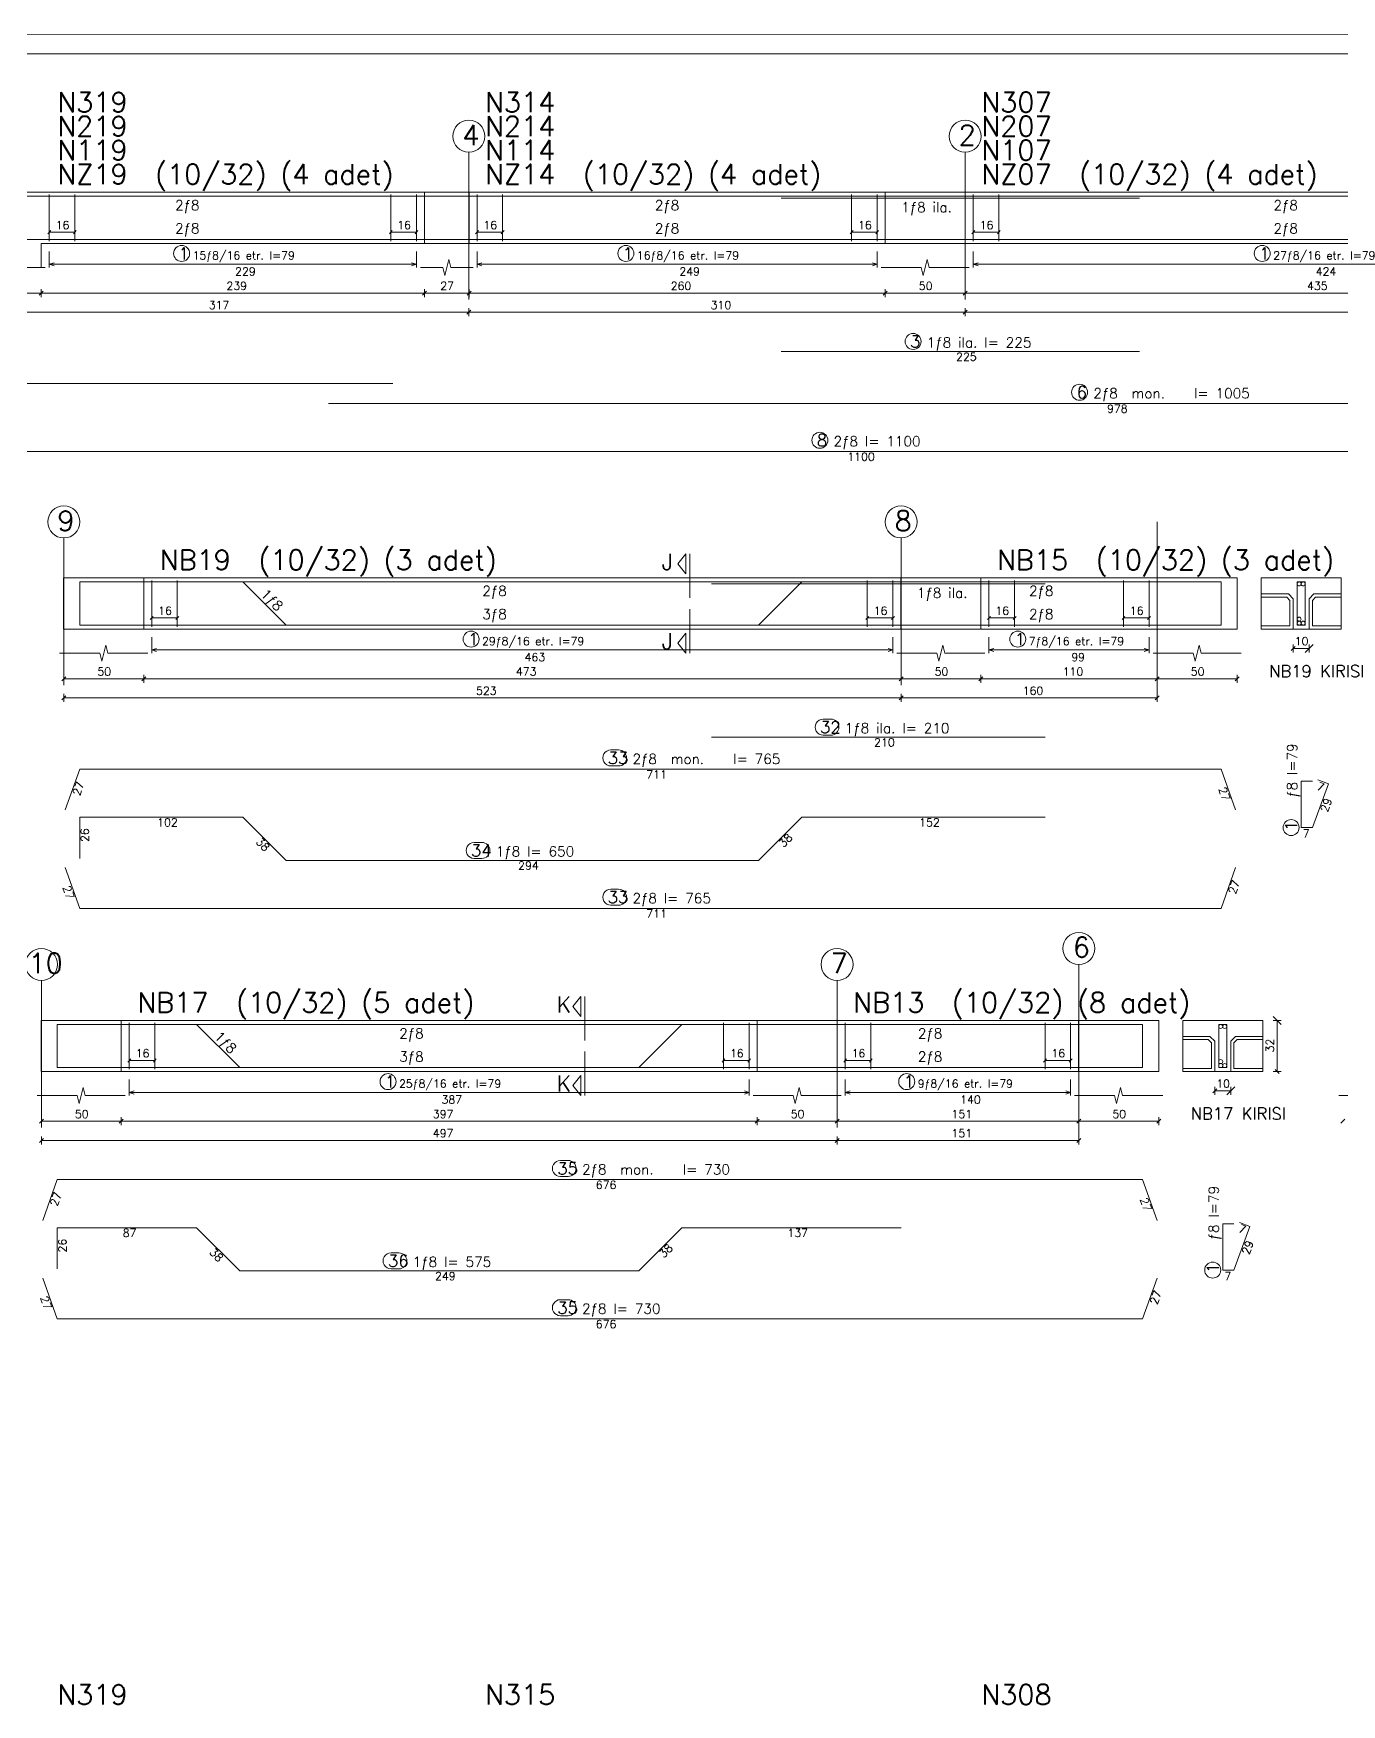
# Model space of a CAD drawing. Header units: inches. Extents: x -1.11 to 0.08, y 2.98 to 3.82.
# Drawn here: x -0.7101 to -0.3832, y 3.4042 to 3.8219 of the extents above; entities that cross this region are included whole.
import ezdxf

# ---------------------------------------------------------------- set-up
doc = ezdxf.new("R2010")
doc.units = ezdxf.units.IN
doc.header["$MEASUREMENT"] = 0
doc.linetypes.add('CENTER', pattern=[0.006500000000000001, 0.002, -0.001, 0.0005, -0.001, 0.002])
doc.linetypes.add('HIDDEN', pattern=[0.006, 0.002, -0.002, 0.002])
for name, color, linetype, lineweight in [('DONATI', 84, 'Continuous', 0), ('OLCU', 1, 'Continuous', 0), ('PENC2', 1, 'Continuous', 0), ('PENC3', 5, 'Continuous', 0), ('PENC4', 84, 'Continuous', 0), ('PEND2', 1, 'CENTER', 0), ('PENH3', 2, 'HIDDEN', 0)]:
    doc.layers.add(name, color=color, linetype=linetype, lineweight=lineweight)
doc.styles.add('RomanSTA', font='RomanSTA')

msp = doc.modelspace()

# ---------------------------------------------------------------- linework, layer by layer
at = {"layer": 'DONATI', "linetype": 'Continuous'}
for p, q in [((-1.084530444301764, 3.781233110782922), (-0.6203167601005237, 3.781233110782922)), ((-0.6363167627231281, 3.781233110782922), (-0.2452504201308887, 3.781233110782922)), ((-0.5232504172698658, 3.780733110782922), (-0.4337504668609302, 3.780733110782922)), ((-0.7261304421798389, 3.770433110782922), (-0.2852504415885608, 3.770433110782922)), ((-0.5232504172698658, 3.742433110782922), (-0.4337504668609302, 3.742433110782922)), ((-1.084530444301764, 3.734433110782922), (-0.6203167601005237, 3.734433110782922)), ((-0.6363167627231281, 3.729433110782922), (-0.2452504201308887, 3.729433110782922)), ((-0.7261304421798389, 3.717433110782921), (-0.2852504415885608, 3.717433110782921)), ((-0.6985304220096271, 3.674033110782922), (-0.6985304220096271, 3.684833110782922)), ((-0.6985304220096271, 3.684833110782922), (-0.4133303923980396, 3.684833110782922)), ((-0.6985304220096271, 3.684833110782922), (-0.6985304220096271, 3.674033110782922)), ((-0.6577304168121021, 3.684833110782922), (-0.6469302041904132, 3.674033110782922)), ((-0.5406304164306324, 3.684333110782922), (-0.4573304219619434, 3.684333110782922)), ((-0.5289306207076709, 3.674033110782922), (-0.5181304378883045, 3.684833110782922)), ((-0.4133303923980396, 3.684833110782922), (-0.4133303923980396, 3.674033110782922)), ((-0.4133303923980396, 3.674033110782922), (-0.4133303923980396, 3.684833110782922)), ((-0.6985304220096271, 3.674033110782922), (-0.4133303923980396, 3.674033110782922)), ((-0.5406304164306324, 3.646033110782922), (-0.4573304219619434, 3.646033110782922)), ((-0.7021304233447712, 3.627833110782921), (-0.6985304220096271, 3.638033110782922)), ((-0.6985304220096271, 3.638033110782922), (-0.4133303923980396, 3.638033110782922)), ((-0.4133303923980396, 3.638033110782922), (-0.4097303910628955, 3.627833110782921)), ((-0.3933304114715259, 3.635033110782921), (-0.3933304114715259, 3.623433110782921)), ((-0.3933304114715259, 3.635033110782921), (-0.3905304236785572, 3.635033110782921)), ((-0.3905304236785572, 3.623433110782921), (-0.3865304155723255, 3.634333110782921)), ((-0.3891586823836963, 3.635333110782922), (-0.3865304155723255, 3.634333110782921)), ((-0.6985304220096271, 3.615733110782922), (-0.6985304220096271, 3.626033110782922)), ((-0.6985304220096271, 3.626033110782922), (-0.6577304168121021, 3.626033110782922)), ((-0.6577304168121021, 3.626033110782922), (-0.6469302041904132, 3.615233110782921)), ((-0.5289306207076709, 3.615233110782921), (-0.5181304378883045, 3.626033110782922)), ((-0.5181304378883045, 3.626033110782922), (-0.4573304219619434, 3.626033110782922)), ((-0.3905304236785572, 3.623433110782921), (-0.3933304114715259, 3.623433110782921)), ((-0.7021304233447712, 3.613433110782922), (-0.6985304220096271, 3.603233110782921)), ((-0.6469302041904132, 3.615233110782921), (-0.5289306207076709, 3.615233110782921)), ((-0.4133303923980396, 3.603233110782921), (-0.4097303910628955, 3.613433110782922)), ((-0.6985304220096271, 3.603233110782921), (-0.4133303923980396, 3.603233110782921)), ((-0.7041304572002094, 3.563433110782921), (-0.7041304572002094, 3.574233110782921)), ((-0.7041304572002094, 3.574233110782921), (-0.4329304261581104, 3.574233110782921)), ((-0.7041304572002094, 3.574233110782921), (-0.7041304572002094, 3.563433110782921)), ((-0.6693304343597095, 3.574233110782921), (-0.6585302217380207, 3.563433110782921)), ((-0.5588506622687976, 3.563433110782921), (-0.5480504198447864, 3.574233110782921)), ((-0.4329304261581104, 3.574233110782921), (-0.4329304261581104, 3.563433110782921)), ((-0.4329304261581104, 3.563433110782921), (-0.4329304261581104, 3.574233110782921)), ((-0.7041304572002094, 3.563433110782921), (-0.4329304261581104, 3.563433110782921)), ((-0.707730428733031, 3.525233110782922), (-0.7041304572002094, 3.535433110782922)), ((-0.7041304572002094, 3.535433110782922), (-0.4329304261581104, 3.535433110782922)), ((-0.4329304261581104, 3.535433110782922), (-0.4293304248229664, 3.525233110782922)), ((-0.7041304572002094, 3.513133110782921), (-0.7041304572002094, 3.523433110782921)), ((-0.7041304572002094, 3.523433110782921), (-0.6693304343597095, 3.523433110782921)), ((-0.6693304343597095, 3.523433110782921), (-0.6585302217380207, 3.512633110782922)), ((-0.5588506622687976, 3.512633110782922), (-0.5480504198447864, 3.523433110782921)), ((-0.5480504198447864, 3.523433110782921), (-0.4932504458800953, 3.523433110782921)), ((-0.4129304452315967, 3.524433110782922), (-0.4129304452315967, 3.512833110782922)), ((-0.4129304452315967, 3.524433110782922), (-0.4101303978339832, 3.524433110782922)), ((-0.4101303978339832, 3.512833110782922), (-0.4061304493323963, 3.523733110782922)), ((-0.4087587161437671, 3.524733110782921), (-0.4061304493323963, 3.523733110782922)), ((-0.707730428733031, 3.510833110782921), (-0.7041304572002094, 3.500633110782922)), ((-0.6585302217380207, 3.512633110782922), (-0.5588506622687976, 3.512633110782922)), ((-0.4329304261581104, 3.500633110782922), (-0.4293304248229664, 3.510833110782921)), ((-0.4101303978339832, 3.512833110782922), (-0.4129304452315967, 3.512833110782922)), ((-0.7041304572002094, 3.500633110782922), (-0.4329304261581104, 3.500633110782922))]:
    msp.add_line(p, q, dxfattribs=at)
at = {"layer": 'OLCU', "linetype": 'Continuous'}
for p, q in [((-0.706483588971297, 3.771833110782921), (-0.7057775123492878, 3.772633110782921)), ((-0.7061296565906208, 3.771233110782922), (-0.7061308188811939, 3.773233110782922)), ((-0.7061304314510028, 3.772233110782921), (-0.6997304423228901, 3.772233110782921)), ((-0.7000835700408619, 3.771833110782921), (-0.699377523221175, 3.772633110782921)), ((-0.6997296376601856, 3.771233110782922), (-0.6997308297530811, 3.773233110782922)), ((-0.6211320026294391, 3.771833110782921), (-0.6204259558097522, 3.772633110782921)), ((-0.6207780702487629, 3.771233110782922), (-0.6207792623416584, 3.773233110782922)), ((-0.6207788749114673, 3.772233110782921), (-0.6143788559810321, 3.772233110782921)), ((-0.614731983699004, 3.771833110782921), (-0.6140259368793171, 3.772633110782921)), ((-0.6143780811206501, 3.771233110782922), (-0.6143792434112232, 3.773233110782922)), ((-0.5996035499946277, 3.771833110782921), (-0.5988975329772632, 3.772633110782921)), ((-0.5992496772185962, 3.771233110782922), (-0.599250809706847, 3.773233110782922)), ((-0.5992504520789783, 3.772233110782921), (-0.5928504629508655, 3.772233110782921)), ((-0.5932035608665149, 3.771833110782921), (-0.5924975438491504, 3.772633110782921)), ((-0.5928496284858387, 3.771233110782922), (-0.5928508205787342, 3.773233110782922)), ((-0.5060035748855274, 3.771833110782921), (-0.5052974982635181, 3.772633110782921)), ((-0.5056496425048511, 3.771233110782922), (-0.5056508345977466, 3.773233110782922)), ((-0.5056504173652332, 3.772233110782921), (-0.4992504282371204, 3.772233110782921)), ((-0.4996035857574146, 3.771833110782921), (-0.4988975091354053, 3.772633110782921)), ((-0.4992496533767383, 3.771233110782922), (-0.4992508454696338, 3.773233110782922)), ((-0.4756035967246692, 3.771833110782921), (-0.47489752010266, 3.772633110782921)), ((-0.475249664343993, 3.771233110782922), (-0.4752508564368885, 3.773233110782922)), ((-0.475250439204375, 3.772233110782921), (-0.4688504500762622, 3.772233110782921)), ((-0.4692035479919117, 3.771833110782921), (-0.4684975309745472, 3.772633110782921)), ((-0.4688496752158802, 3.771233110782922), (-0.4688508077041309, 3.773233110782922)), ((-0.6808835728542011, 3.675433110782921), (-0.6801774962321918, 3.676233110782921)), ((-0.6805296404735248, 3.674833110782922), (-0.6805308325664203, 3.676833110782922)), ((-0.6805304153339069, 3.675833110782921), (-0.6741304262057941, 3.675833110782921)), ((-0.6744835539237659, 3.675433110782921), (-0.673777507104079, 3.676233110782921)), ((-0.6741296215430896, 3.674833110782922), (-0.6741308136359851, 3.676833110782922)), ((-0.5020835562125843, 3.675433110782921), (-0.501377479590575, 3.676233110782921)), ((-0.501729623831908, 3.674833110782922), (-0.5017308159248035, 3.676833110782922)), ((-0.5017303986922901, 3.675833110782921), (-0.4953304095641773, 3.675833110782921)), ((-0.4956835670844715, 3.675433110782921), (-0.4949774904624622, 3.676233110782921)), ((-0.4953296347037952, 3.674833110782922), (-0.4953308267966907, 3.676833110782922)), ((-0.4716835184470813, 3.675433110782921), (-0.4709775014297168, 3.676233110782921)), ((-0.4713296456710498, 3.674833110782922), (-0.4713307781593006, 3.676833110782922)), ((-0.4713304205314319, 3.675833110782921), (-0.4649304314033191, 3.675833110782921)), ((-0.4652835293189685, 3.675433110782921), (-0.464577512301604, 3.676233110782921)), ((-0.4649295969382923, 3.674833110782922), (-0.4649307890311878, 3.676833110782922)), ((-0.4380835457221668, 3.675433110782921), (-0.4373774691001575, 3.676233110782921)), ((-0.4377296133414905, 3.674833110782922), (-0.437730805434386, 3.676833110782922)), ((-0.4377303882018726, 3.675833110782921), (-0.4313303990737598, 3.675833110782921)), ((-0.431683556594054, 3.675433110782921), (-0.4309774799720447, 3.676233110782921)), ((-0.4313296242133777, 3.674833110782922), (-0.4313308163062732, 3.676833110782922)), ((-0.5127722783462207, 3.646533110782921), (-0.5108222527877491, 3.646533110782921)), ((-0.5127691193000476, 3.650533110782922), (-0.510819093741576, 3.650533110782922)), ((-0.5658275051490467, 3.642833110782921), (-0.563877479590575, 3.642833110782921)), ((-0.5658306641952198, 3.638833110782921), (-0.5638806386367481, 3.638833110782921)), ((-0.5999835892097156, 3.619733110782922), (-0.5980335636512439, 3.619733110782922)), ((-0.5999867482558887, 3.615733110782922), (-0.598036722697417, 3.615733110782922)), ((-0.5658275051490467, 3.608033110782921), (-0.563877479590575, 3.608033110782921)), ((-0.5658306641952198, 3.604033110782922), (-0.5638806386367481, 3.604033110782922)), ((-0.686483578242461, 3.564833110782922), (-0.6857775314227741, 3.565633110782922)), ((-0.6861296458617847, 3.564233110782921), (-0.6861308379546802, 3.566233110782921)), ((-0.6861304505244892, 3.565233110782922), (-0.679730431594054, 3.565233110782922)), ((-0.6800835593120258, 3.564833110782922), (-0.6793775124923389, 3.565633110782922)), ((-0.6797296567336719, 3.564233110782921), (-0.679730819024245, 3.566233110782921)), ((-0.5380035801307361, 3.564833110782922), (-0.5372975035087268, 3.565633110782922)), ((-0.5376496477500599, 3.564233110782921), (-0.5376508398429554, 3.566233110782921)), ((-0.5376504226104419, 3.565233110782922), (-0.5312504334823291, 3.565233110782922)), ((-0.5316035313979786, 3.564833110782922), (-0.530897514380614, 3.565633110782922)), ((-0.5312496586219471, 3.564233110782921), (-0.5312507911101978, 3.566233110782921)), ((-0.5076035423652332, 3.564833110782922), (-0.5068975253478687, 3.565633110782922)), ((-0.5072496099845569, 3.564233110782921), (-0.5072508020774524, 3.566233110782921)), ((-0.5072504444495838, 3.565233110782922), (-0.500850455321471, 3.565233110782922)), ((-0.5012035532371204, 3.564833110782922), (-0.5004974766151111, 3.565633110782922)), ((-0.5008496208564441, 3.564233110782921), (-0.5008508129493396, 3.566233110782921)), ((-0.4576835794822376, 3.564833110782922), (-0.4569775028602283, 3.565633110782922)), ((-0.4573296471015613, 3.564233110782921), (-0.4573308391944568, 3.566233110782921)), ((-0.4573304219619434, 3.565233110782922), (-0.4509304328338306, 3.565233110782922)), ((-0.45128353074948, 3.564833110782922), (-0.4505775137321155, 3.565633110782922)), ((-0.4509296579734485, 3.564233110782921), (-0.4509307904616993, 3.566233110782921)), ((-0.5784275098220508, 3.540233110782922), (-0.5764774842635791, 3.540233110782922)), ((-0.5784306688682239, 3.536233110782922), (-0.5764806433097522, 3.536233110782922)), ((-0.6207316978351276, 3.517133110782922), (-0.6187817020789783, 3.517133110782922)), ((-0.6207348866836231, 3.513133110782921), (-0.6187848909274738, 3.513133110782921)), ((-0.5784275098220508, 3.505433110782922), (-0.5764774842635791, 3.505433110782922)), ((-0.5784306688682239, 3.501433110782922), (-0.5764806433097522, 3.501433110782922))]:
    msp.add_line(p, q, dxfattribs=at)
at = {"layer": 'PENC2', "linetype": 'Continuous'}
for p, q in [((-0.7061304314510028, 3.767433110782922), (-0.7061304314510028, 3.763433110782922)), ((-0.7061304314510028, 3.764233110782921), (-0.7049304409400623, 3.764633110782921)), ((-0.7061304314510028, 3.764233110782921), (-0.6143788559810321, 3.764233110782921)), ((-0.7061304314510028, 3.764233110782921), (-0.7049304409400623, 3.763833110782921)), ((-0.6143788559810321, 3.764233110782921), (-0.6155788762942951, 3.764633110782921)), ((-0.6143788559810321, 3.764233110782921), (-0.6155788762942951, 3.763833110782921)), ((-0.6143788559810321, 3.767433110782922), (-0.6143788559810321, 3.763433110782922)), ((-0.6068146689311664, 3.763433110782922), (-0.6063146753684681, 3.765433110782921)), ((-0.6063146753684681, 3.765433110782921), (-0.6058146520034473, 3.763433110782922)), ((-0.5992504520789783, 3.767433110782922), (-0.5992504520789783, 3.763433110782922)), ((-0.5992504520789783, 3.764233110782921), (-0.5980504317657154, 3.764633110782921)), ((-0.5992504520789783, 3.764233110782921), (-0.4992504282371204, 3.764233110782921)), ((-0.5992504520789783, 3.764233110782921), (-0.5980504317657154, 3.763833110782921)), ((-0.4992504282371204, 3.764233110782921), (-0.5004504485503833, 3.764633110782921)), ((-0.4992504282371204, 3.764233110782921), (-0.5004504485503833, 3.763833110782921)), ((-0.4992504282371204, 3.767433110782922), (-0.4992504282371204, 3.763433110782922)), ((-0.4872504635230701, 3.763433110782922), (-0.4867504401580494, 3.765433110782921)), ((-0.4867504401580494, 3.765433110782921), (-0.4862504167930286, 3.763433110782922)), ((-0.475250439204375, 3.767433110782922), (-0.475250439204375, 3.763433110782922)), ((-0.475250439204375, 3.764233110782921), (-0.4740504188911121, 3.764633110782921)), ((-0.475250439204375, 3.764233110782921), (-0.3052504225150745, 3.764233110782921)), ((-0.475250439204375, 3.764233110782921), (-0.4740504188911121, 3.763833110782921)), ((-0.7171304388419788, 3.763433110782922), (-0.707130448378722, 3.763433110782922)), ((-0.6133788688556354, 3.763433110782922), (-0.6078146560565632, 3.763433110782922)), ((-0.6078146560565632, 3.763433110782922), (-0.6073146624938648, 3.761433110782922)), ((-0.6073146624938648, 3.761433110782922), (-0.6068146689311664, 3.763433110782922)), ((-0.6058146520034473, 3.763433110782922), (-0.600250439204375, 3.763433110782922)), ((-0.4982504411117237, 3.763433110782922), (-0.4882504506484668, 3.763433110782922)), ((-0.4882504506484668, 3.763433110782922), (-0.4877504272834461, 3.761433110782922)), ((-0.4877504272834461, 3.761433110782922), (-0.4872504635230701, 3.763433110782922)), ((-0.4862504167930286, 3.763433110782922), (-0.4762504263297718, 3.763433110782922)), ((-0.7280904515163105, 3.757033110782921), (-0.7081304355041187, 3.757033110782921)), ((-0.7076304419414203, 3.757533110782922), (-0.7086304588691394, 3.756533110782922)), ((-0.7081304355041187, 3.758033110782922), (-0.7081304355041187, 3.756033110782921)), ((-0.7081304355041187, 3.757033110782921), (-0.6123788519279163, 3.757033110782921)), ((-0.6118788583652179, 3.757533110782922), (-0.612878875292937, 3.756533110782922)), ((-0.6123788519279163, 3.758033110782922), (-0.6123788519279163, 3.756033110782921)), ((-0.6123788519279163, 3.757033110782921), (-0.6012904210464161, 3.757033110782921)), ((-0.6007504625693958, 3.757533110782922), (-0.6017504496947925, 3.756533110782922)), ((-0.6012504263297718, 3.758033110782922), (-0.6012504263297718, 3.756033110782921)), ((-0.6012504263297718, 3.757033110782921), (-0.4972504539863269, 3.757033110782921)), ((-0.4967504306213062, 3.757533110782922), (-0.4977504177467029, 3.756533110782922)), ((-0.4972504539863269, 3.758033110782922), (-0.4972504539863269, 3.756033110782921)), ((-0.4972504539863269, 3.757033110782921), (-0.4772904677764576, 3.757033110782921)), ((-0.4767504496947925, 3.757533110782922), (-0.4777504368201893, 3.756533110782922)), ((-0.4772504730598133, 3.758033110782922), (-0.4772504730598133, 3.756033110782921)), ((-0.4772504730598133, 3.757033110782921), (-0.303250448264281, 3.757033110782921)), ((-0.7280904515163105, 3.752233110782921), (-0.6012904210464161, 3.752233110782921)), ((-0.6007904572860401, 3.752733110782922), (-0.6017904444114368, 3.751733110782921)), ((-0.6012904210464161, 3.753233110782921), (-0.6012904210464161, 3.751233110782922)), ((-0.6012904210464161, 3.752233110782921), (-0.4772904677764576, 3.752233110782921)), ((-0.4767904444114368, 3.752733110782922), (-0.4777904315368335, 3.751733110782921)), ((-0.4772904677764576, 3.753233110782921), (-0.4772904677764576, 3.751233110782922)), ((-0.4772904677764576, 3.752233110782921), (-0.2832904620544117, 3.752233110782921)), ((-0.4033304019347828, 3.681833110782922), (-0.3965304060355823, 3.681833110782922)), ((-0.4033304019347828, 3.681033110782922), (-0.39693041280667, 3.681033110782922)), ((-0.39693041280667, 3.681033110782922), (-0.3961303992644947, 3.680233110782921)), ((-0.3965304060355823, 3.681833110782922), (-0.3953303857223194, 3.680633110782922)), ((-0.3961303992644947, 3.680233110782921), (-0.3961303992644947, 3.673833110782922)), ((-0.3953303857223194, 3.680633110782922), (-0.3953303857223194, 3.673033110782922)), ((-0.3901304169074695, 3.681833110782922), (-0.3913304372207325, 3.680633110782922)), ((-0.3913304372207325, 3.680633110782922), (-0.3913304372207325, 3.673033110782922)), ((-0.3897304101363819, 3.681033110782922), (-0.3905304236785572, 3.680233110782921)), ((-0.3905304236785572, 3.680233110782921), (-0.3905304236785572, 3.673833110782922)), ((-0.3901304169074695, 3.681833110782922), (-0.3833304210082691, 3.681833110782922)), ((-0.3833304210082691, 3.681033110782922), (-0.3897304101363819, 3.681033110782922)), ((-0.3961303992644947, 3.673833110782922), (-0.4033304019347828, 3.673833110782922)), ((-0.4033304019347828, 3.673033110782922), (-0.3953303857223194, 3.673033110782922)), ((-0.3913304372207325, 3.673033110782922), (-0.3833304210082691, 3.673033110782922)), ((-0.3905304236785572, 3.673833110782922), (-0.3833304210082691, 3.673833110782922)), ((-0.692530439652602, 3.667033110782921), (-0.6920304162875812, 3.669033110782921)), ((-0.6920304162875812, 3.669033110782921), (-0.6915304227248829, 3.667033110782921)), ((-0.6805304153339069, 3.671033110782921), (-0.6805304153339069, 3.667033110782921)), ((-0.6805304153339069, 3.667833110782921), (-0.6793304248229664, 3.668233110782921)), ((-0.6805304153339069, 3.667833110782921), (-0.4953304095641773, 3.667833110782921)), ((-0.6805304153339069, 3.667833110782921), (-0.6793304248229664, 3.667433110782921)), ((-0.4953304095641773, 3.667833110782921), (-0.4965304298774402, 3.668233110782921)), ((-0.4953304095641773, 3.667833110782921), (-0.4965304298774402, 3.667433110782921)), ((-0.4953304095641773, 3.671033110782921), (-0.4953304095641773, 3.667033110782921)), ((-0.4833303852454822, 3.667033110782921), (-0.4828304214851062, 3.669033110782921)), ((-0.4828304214851062, 3.669033110782921), (-0.4823303981200855, 3.667033110782921)), ((-0.4713304205314319, 3.671033110782921), (-0.4713304205314319, 3.667033110782921)), ((-0.4713304205314319, 3.667833110782921), (-0.470130400218169, 3.668233110782921)), ((-0.4713304205314319, 3.667833110782921), (-0.4313303990737598, 3.667833110782921)), ((-0.4713304205314319, 3.667833110782921), (-0.470130400218169, 3.667433110782921)), ((-0.4313303990737598, 3.667833110782921), (-0.4325304193870227, 3.668233110782921)), ((-0.4313303990737598, 3.667833110782921), (-0.4325304193870227, 3.667433110782921)), ((-0.4313303990737598, 3.671033110782921), (-0.4313303990737598, 3.667033110782921)), ((-0.4193304343597095, 3.667033110782921), (-0.4188304109946888, 3.669033110782921)), ((-0.4188304109946888, 3.669033110782921), (-0.418330387629668, 3.667033110782921)), ((-0.3948304219619434, 3.668733110782922), (-0.3958304090873401, 3.667733110782922)), ((-0.3953303857223194, 3.669233110782922), (-0.3953303857223194, 3.667233110782921)), ((-0.3953303857223194, 3.668233110782921), (-0.3913304372207325, 3.668233110782921)), ((-0.3923304243461292, 3.667233110782921), (-0.390330390490691, 3.669233110782922)), ((-0.3913304372207325, 3.667233110782921), (-0.3913304372207325, 3.669233110782922)), ((-0.7035304172412555, 3.667033110782921), (-0.6935304267779987, 3.667033110782921)), ((-0.6935304267779987, 3.667033110782921), (-0.6930304332153003, 3.665033110782922)), ((-0.6930304332153003, 3.665033110782922), (-0.692530439652602, 3.667033110782921)), ((-0.6915304227248829, 3.667033110782921), (-0.681530432261626, 3.667033110782921)), ((-0.4943304224387806, 3.667033110782921), (-0.4843304319755237, 3.667033110782921)), ((-0.4843304319755237, 3.667033110782921), (-0.483830408610503, 3.665033110782922)), ((-0.483830408610503, 3.665033110782922), (-0.4833303852454822, 3.667033110782921)), ((-0.4823303981200855, 3.667033110782921), (-0.4723304076568287, 3.667033110782921)), ((-0.4303304119483631, 3.667033110782921), (-0.4203304214851062, 3.667033110782921)), ((-0.4203304214851062, 3.667033110782921), (-0.4198303981200855, 3.665033110782922)), ((-0.4198303981200855, 3.665033110782922), (-0.4193304343597095, 3.667033110782921)), ((-0.418330387629668, 3.667033110782921), (-0.4083303971664112, 3.667033110782921)), ((-0.7019904120341938, 3.661133110782921), (-0.7029903991595905, 3.660133110782922)), ((-0.7024904055968921, 3.661633110782922), (-0.7024904055968921, 3.659633110782921)), ((-0.7024904055968921, 3.660633110782921), (-0.6825304193870227, 3.660633110782921)), ((-0.6820304258243244, 3.661133110782921), (-0.6830304427520435, 3.660133110782922)), ((-0.6825304193870227, 3.661633110782922), (-0.6825304193870227, 3.659633110782921)), ((-0.6825304193870227, 3.660633110782921), (-0.4933304353133838, 3.660633110782921)), ((-0.4927904172317188, 3.661133110782921), (-0.4937904043571155, 3.660133110782922)), ((-0.4932904405967395, 3.661633110782922), (-0.4932904405967395, 3.659633110782921)), ((-0.4932904405967395, 3.660633110782921), (-0.4733303947822254, 3.660633110782921)), ((-0.4728304310218494, 3.661133110782921), (-0.4738304181472461, 3.660133110782922)), ((-0.4733303947822254, 3.661633110782922), (-0.4733303947822254, 3.659633110782921)), ((-0.4733303947822254, 3.660633110782921), (-0.4293304248229664, 3.660633110782921)), ((-0.4287904067413013, 3.661133110782921), (-0.429790393866698, 3.660133110782922)), ((-0.4292904301063221, 3.661633110782922), (-0.4292904301063221, 3.659633110782921)), ((-0.4292904301063221, 3.660633110782921), (-0.4093303842918079, 3.660633110782921)), ((-0.4098304076568287, 3.660133110782922), (-0.4088304205314319, 3.661133110782921)), ((-0.4093303842918079, 3.661633110782922), (-0.4093303842918079, 3.659633110782921)), ((-0.7019904120341938, 3.656333110782922), (-0.7029903991595905, 3.655333110782922)), ((-0.7024904055968921, 3.656833110782921), (-0.7024904055968921, 3.654833110782922)), ((-0.7024904055968921, 3.655833110782921), (-0.4932904405967395, 3.655833110782921)), ((-0.4927904172317188, 3.656333110782922), (-0.4937904043571155, 3.655333110782922)), ((-0.4932904405967395, 3.656833110782921), (-0.4932904405967395, 3.654833110782922)), ((-0.4932904405967395, 3.655833110782921), (-0.4292904301063221, 3.655833110782921)), ((-0.429790393866698, 3.655333110782922), (-0.4287904067413013, 3.656333110782922)), ((-0.4292904301063221, 3.656833110782921), (-0.4292904301063221, 3.654833110782922)), ((-0.3983304067031543, 3.574233110782921), (-0.4003304405585926, 3.576233110782922)), ((-0.4003304405585926, 3.575233110782921), (-0.3983304067031543, 3.575233110782921)), ((-0.3993304534331958, 3.562433110782921), (-0.3993304534331958, 3.575233110782921)), ((-0.4229304356948536, 3.571233110782921), (-0.4161304397956531, 3.571233110782921)), ((-0.4229304356948536, 3.570433110782921), (-0.4165304465667408, 3.570433110782921)), ((-0.4165304465667408, 3.570433110782921), (-0.4157304330245655, 3.569633110782922)), ((-0.4161304397956531, 3.571233110782921), (-0.4149304194823902, 3.570033110782922)), ((-0.4157304330245655, 3.569633110782922), (-0.4157304330245655, 3.563233110782921)), ((-0.4149304194823902, 3.570033110782922), (-0.4149304194823902, 3.562433110782921)), ((-0.4097304506675403, 3.571233110782921), (-0.4109304113761585, 3.570033110782922)), ((-0.4109304113761585, 3.570033110782922), (-0.4109304113761585, 3.562433110782921)), ((-0.4093304438964527, 3.570433110782921), (-0.4101303978339832, 3.569633110782922)), ((-0.4101303978339832, 3.569633110782922), (-0.4101303978339832, 3.563233110782921)), ((-0.4097304506675403, 3.571233110782921), (-0.4029304547683399, 3.571233110782921)), ((-0.4029304547683399, 3.570433110782921), (-0.4093304438964527, 3.570433110782921)), ((-0.4157304330245655, 3.563233110782921), (-0.4229304356948536, 3.563233110782921)), ((-0.4101303978339832, 3.563233110782921), (-0.4029304547683399, 3.563233110782921)), ((-0.6861304505244892, 3.560433110782922), (-0.6861304505244892, 3.556433110782922)), ((-0.5312504334823291, 3.560433110782922), (-0.5312504334823291, 3.556433110782922)), ((-0.5072504444495838, 3.560433110782922), (-0.5072504444495838, 3.556433110782922)), ((-0.4509304328338306, 3.560433110782922), (-0.4509304328338306, 3.556433110782922)), ((-0.4229304356948536, 3.562433110782921), (-0.4149304194823902, 3.562433110782921)), ((-0.4109304113761585, 3.562433110782921), (-0.4029304547683399, 3.562433110782921)), ((-0.4003304405585926, 3.562433110782921), (-0.3983304067031543, 3.562433110782921)), ((-0.3998304171935718, 3.562933110782922), (-0.3988304300681751, 3.561933110782921)), ((-0.7091304524318378, 3.556433110782922), (-0.6991304321662586, 3.556433110782922)), ((-0.6991304321662586, 3.556433110782922), (-0.6986304386035602, 3.554433110782921)), ((-0.6986304386035602, 3.554433110782921), (-0.6981304450408619, 3.556433110782922)), ((-0.6981304450408619, 3.556433110782922), (-0.6976304514781635, 3.558433110782921)), ((-0.6976304514781635, 3.558433110782921), (-0.6971304281131427, 3.556433110782922)), ((-0.6971304281131427, 3.556433110782922), (-0.6871304376498859, 3.556433110782922)), ((-0.6861304505244892, 3.557233110782922), (-0.6849304302112262, 3.557633110782922)), ((-0.6861304505244892, 3.557233110782922), (-0.5312504334823291, 3.557233110782922)), ((-0.6861304505244892, 3.557233110782922), (-0.6849304302112262, 3.556833110782922)), ((-0.5312504334823291, 3.557233110782922), (-0.5324504537955921, 3.557633110782922)), ((-0.5312504334823291, 3.557233110782922), (-0.5324504537955921, 3.556833110782922)), ((-0.5302504463569324, 3.556433110782922), (-0.5202504558936756, 3.556433110782922)), ((-0.5202504558936756, 3.556433110782922), (-0.5197504325286548, 3.554433110782921)), ((-0.5197504325286548, 3.554433110782921), (-0.5192504091636341, 3.556433110782922)), ((-0.5192504091636341, 3.556433110782922), (-0.5187504454032581, 3.558433110782921)), ((-0.5187504454032581, 3.558433110782921), (-0.5182504220382373, 3.556433110782922)), ((-0.5182504220382373, 3.556433110782922), (-0.5082504315749805, 3.556433110782922)), ((-0.5072504444495838, 3.557233110782922), (-0.5060504241363208, 3.557633110782922)), ((-0.5072504444495838, 3.557233110782922), (-0.4509304328338306, 3.557233110782922)), ((-0.5072504444495838, 3.557233110782922), (-0.5060504241363208, 3.556833110782922)), ((-0.4509304328338306, 3.557233110782922), (-0.4521304531470935, 3.557633110782922)), ((-0.4509304328338306, 3.557233110782922), (-0.4521304531470935, 3.556833110782922)), ((-0.4499304457084339, 3.556433110782922), (-0.439930455245177, 3.556433110782922)), ((-0.439930455245177, 3.556433110782922), (-0.4394304318801563, 3.554433110782921)), ((-0.4394304318801563, 3.554433110782921), (-0.4389304085151355, 3.556433110782922)), ((-0.4389304085151355, 3.556433110782922), (-0.4384304447547596, 3.558433110782921)), ((-0.4384304447547596, 3.558433110782921), (-0.4379304213897388, 3.556433110782922)), ((-0.4379304213897388, 3.556433110782922), (-0.427930430926482, 3.556433110782922)), ((-0.4144304557220142, 3.558133110782921), (-0.4154304428474109, 3.557133110782921)), ((-0.4149304194823902, 3.558633110782921), (-0.4149304194823902, 3.556633110782922)), ((-0.4149304194823902, 3.557633110782922), (-0.4109304113761585, 3.557633110782922)), ((-0.4119303985015552, 3.556633110782922), (-0.4099304242507618, 3.558633110782921)), ((-0.4109304113761585, 3.556633110782922), (-0.4109304113761585, 3.558633110782921)), ((-0.3839304609672229, 3.556433110782922), (-0.3739304108993213, 3.556433110782922)), ((-0.7075904174224537, 3.550533110782922), (-0.7085904343501728, 3.549533110782922)), ((-0.7080904407874744, 3.551033110782921), (-0.7080904407874744, 3.549033110782922)), ((-0.6876304312125843, 3.550533110782922), (-0.6886304481403034, 3.549533110782922)), ((-0.688130454577605, 3.551033110782921), (-0.688130454577605, 3.549033110782922)), ((-0.5287504358665149, 3.550533110782922), (-0.5297504229919117, 3.549533110782922)), ((-0.5292503996268909, 3.551033110782921), (-0.5292503996268909, 3.549033110782922)), ((-0.5087504549400013, 3.550533110782922), (-0.509750442065398, 3.549533110782922)), ((-0.5092504187003772, 3.551033110782921), (-0.5092504187003772, 3.549033110782922)), ((-0.4483904405013721, 3.550533110782922), (-0.4493904276267688, 3.549533110782922)), ((-0.4488904042617481, 3.551033110782921), (-0.4488904042617481, 3.549033110782922)), ((-0.4294304414168995, 3.549533110782922), (-0.4284304542915027, 3.550533110782922)), ((-0.4289304180518787, 3.551033110782921), (-0.4289304180518787, 3.549033110782922)), ((-0.3824304504768055, 3.550533110782922), (-0.3834304376022022, 3.549533110782922)), ((-0.7080904407874744, 3.550033110782921), (-0.688130454577605, 3.550033110782921)), ((-0.688130454577605, 3.550033110782921), (-0.5292503996268909, 3.550033110782921)), ((-0.5292503996268909, 3.550033110782921), (-0.5092904134170215, 3.550033110782921)), ((-0.5092504187003772, 3.550033110782921), (-0.4489303989783924, 3.550033110782921)), ((-0.4488904042617481, 3.550033110782921), (-0.4289304180518787, 3.550033110782921)), ((-0.7075904174224537, 3.545733110782922), (-0.7085904343501728, 3.544733110782921)), ((-0.7080904407874744, 3.546233110782921), (-0.7080904407874744, 3.544233110782922)), ((-0.7080904407874744, 3.545233110782922), (-0.5092904134170215, 3.545233110782922)), ((-0.5087904496566455, 3.545733110782922), (-0.5097904367820423, 3.544733110782921)), ((-0.5092904134170215, 3.546233110782921), (-0.5092904134170215, 3.544233110782922)), ((-0.5092904134170215, 3.545233110782922), (-0.4488904042617481, 3.545233110782922)), ((-0.4493904276267688, 3.544733110782921), (-0.4483904405013721, 3.545733110782922)), ((-0.4488904042617481, 3.546233110782921), (-0.4488904042617481, 3.544233110782922))]:
    msp.add_line(p, q, dxfattribs=at)
at = {"layer": 'PENC2'}
for centre in [(-0.67305345968167, 3.766933110782921), (-0.5620492263213794, 3.766933110782921), (-0.4030492468253772, 3.766933110782921), (-0.4902889294997852, 3.744933110782922), (-0.4486822648421924, 3.732233110782921), (-0.5135891003982227, 3.720233110782921), (-0.6007292433158558, 3.670533110782921), (-0.4641292257682483, 3.670533110782921), (-0.3958304090873401, 3.623433110782921), (-0.6214892430679004, 3.559933110782922), (-0.4918892546073597, 3.559933110782922), (-0.4154304428474109, 3.512833110782922)]:
    msp.add_circle(centre, 0.002000000094994903, dxfattribs=at)
for centre, start, end in [((-0.5127706690208118, 3.648533110782922), 90.00122447294544, 270.0036734188379), ((-0.5108207030669849, 3.648533110782922), 270.0036734188379, 90.00122447294544), ((-0.5658290548698108, 3.640833110782921), 90.00122447294544, 270.0036734188379), ((-0.5638790889159839, 3.640833110782921), 270.0036734188379, 90.00122447294544), ((-0.5999851389304798, 3.617733110782921), 90.00122447294544, 270.0036734188379), ((-0.5980351729766529, 3.617733110782921), 270.0036734188379, 90.00122447294544), ((-0.5658290548698108, 3.606033110782922), 90.00122447294544, 270.0036734188379), ((-0.5638790889159839, 3.606033110782922), 270.0036734188379, 90.00122447294544), ((-0.578429059542815, 3.538233110782921), 90.00122447294544, 270.0036734188379), ((-0.5764790935889881, 3.538233110782921), 270.0036734188379, 90.00122447294544), ((-0.6207333071605365, 3.515133110782922), 90.00122447294544, 270.0036734188379), ((-0.6187833114043872, 3.515133110782922), 270.0036734188379, 90.00122447294544), ((-0.578429059542815, 3.503433110782922), 90.00122447294544, 270.0036734188379), ((-0.5764790935889881, 3.503433110782922), 270.0036734188379, 90.00122447294544)]:
    msp.add_arc(centre, 0.002000000094994903, start, end, dxfattribs=at)
at = {"layer": 'PENC3', "linetype": 'Continuous'}
for p, q in [((-1.106530444182555, 3.821533110782922), (0.08246956630786251, 3.821933110782922)), ((-1.106530444182555, 3.816833110782921), (0.08246956630786251, 3.816833110782921)), ((-0.7280904515163105, 3.782233110782922), (-0.6012904210464161, 3.782233110782922)), ((-0.6012904210464161, 3.782233110782922), (-0.4772904677764576, 3.782233110782922)), ((-0.4772904677764576, 3.782233110782922), (-0.2832904620544117, 3.782233110782922)), ((-0.7081304355041187, 3.763433110782922), (-0.7081304355041187, 3.769433110782922)), ((-0.7081304355041187, 3.769433110782922), (-0.6123788519279163, 3.769433110782922)), ((-0.6123788519279163, 3.769433110782922), (-0.6012904210464161, 3.769433110782922)), ((-0.6012904210464161, 3.769433110782922), (-0.6012504263297718, 3.769433110782922)), ((-0.6012504263297718, 3.769433110782922), (-0.4972504539863269, 3.769433110782922)), ((-0.4972504539863269, 3.769433110782922), (-0.4772904677764576, 3.769433110782922)), ((-0.4772904677764576, 3.769433110782922), (-0.4772504730598133, 3.769433110782922)), ((-0.4772504730598133, 3.769433110782922), (-0.303250448264281, 3.769433110782922)), ((-0.7025304301158588, 3.685833110782922), (-0.7024904055968921, 3.685833110782922)), ((-0.7025304301158588, 3.685833110782922), (-0.7025304301158588, 3.673033110782922)), ((-0.7024904055968921, 3.685833110782922), (-0.4932904405967395, 3.685833110782922)), ((-0.4932904405967395, 3.685833110782922), (-0.4292904301063221, 3.685833110782922)), ((-0.4292904301063221, 3.685833110782922), (-0.4093303842918079, 3.685833110782922)), ((-0.4093303842918079, 3.685833110782922), (-0.4093303842918079, 3.673033110782922)), ((-0.4033304019347828, 3.685833110782922), (-0.3833304210082691, 3.685833110782922)), ((-0.7025304301158588, 3.673033110782922), (-0.7024904055968921, 3.673033110782922)), ((-0.7024904055968921, 3.673033110782922), (-0.6825304193870227, 3.673033110782922)), ((-0.6825304193870227, 3.673033110782922), (-0.4933304353133838, 3.673033110782922)), ((-0.4933304353133838, 3.673033110782922), (-0.4932904405967395, 3.673033110782922)), ((-0.4932904405967395, 3.673033110782922), (-0.4733303947822254, 3.673033110782922)), ((-0.4733303947822254, 3.673033110782922), (-0.4293304248229664, 3.673033110782922)), ((-0.4293304248229664, 3.673033110782922), (-0.4292904301063221, 3.673033110782922)), ((-0.4292904301063221, 3.673033110782922), (-0.4093303842918079, 3.673033110782922)), ((-0.3953303857223194, 3.673033110782922), (-0.3913304372207325, 3.673033110782922)), ((-0.7081304355041187, 3.575233110782921), (-0.7080904407874744, 3.575233110782921)), ((-0.7081304355041187, 3.575233110782921), (-0.7081304355041187, 3.562433110782921)), ((-0.7080904407874744, 3.575233110782921), (-0.5092904134170215, 3.575233110782921)), ((-0.5092904134170215, 3.575233110782921), (-0.4488904042617481, 3.575233110782921)), ((-0.4488904042617481, 3.575233110782921), (-0.4289304180518787, 3.575233110782921)), ((-0.4289304180518787, 3.575233110782921), (-0.4289304180518787, 3.562433110782921)), ((-0.4229304356948536, 3.575233110782921), (-0.4029304547683399, 3.575233110782921)), ((-0.7081304355041187, 3.562433110782921), (-0.7080904407874744, 3.562433110782921)), ((-0.7080904407874744, 3.562433110782921), (-0.688130454577605, 3.562433110782921)), ((-0.688130454577605, 3.562433110782921), (-0.5292503996268909, 3.562433110782921)), ((-0.5292503996268909, 3.562433110782921), (-0.5092904134170215, 3.562433110782921)), ((-0.5092904134170215, 3.562433110782921), (-0.5092504187003772, 3.562433110782921)), ((-0.5092504187003772, 3.562433110782921), (-0.4489303989783924, 3.562433110782921)), ((-0.4489303989783924, 3.562433110782921), (-0.4488904042617481, 3.562433110782921)), ((-0.4488904042617481, 3.562433110782921), (-0.4289304180518787, 3.562433110782921)), ((-0.4149304194823902, 3.562433110782921), (-0.4109304113761585, 3.562433110782921))]:
    msp.add_line(p, q, dxfattribs=at)
at = {"layer": 'PENC3'}
for centre in [(-0.6012904210464161, 3.796233110782921), (-0.4772904677764576, 3.796233110782921), (-0.7024904055968921, 3.699833110782921), (-0.4932904405967395, 3.699833110782921), (-0.4488904042617481, 3.593233110782922), (-0.7080904407874744, 3.589233110782922), (-0.5092904134170215, 3.589233110782922)]:
    msp.add_circle(centre, 0.004000000189989805, dxfattribs=at)
at = {"layer": 'PENC4', "linetype": 'Continuous'}
for p, q in [((-0.7061304314510028, 3.781633110782922), (-0.7061304314510028, 3.770033110782921)), ((-0.6997304423228901, 3.781633110782922), (-0.6997304423228901, 3.770033110782921)), ((-0.6207788749114673, 3.781633110782922), (-0.6207788749114673, 3.770033110782921)), ((-0.6143788559810321, 3.781633110782922), (-0.6143788559810321, 3.770033110782921)), ((-0.5992504520789783, 3.781633110782922), (-0.5992504520789783, 3.770033110782921)), ((-0.5928504629508655, 3.781633110782922), (-0.5928504629508655, 3.770033110782921)), ((-0.5056504173652332, 3.781633110782922), (-0.5056504173652332, 3.770033110782921)), ((-0.4992504282371204, 3.781633110782922), (-0.4992504282371204, 3.770033110782921)), ((-0.475250439204375, 3.781633110782922), (-0.475250439204375, 3.770033110782921)), ((-0.4688504500762622, 3.781633110782922), (-0.4688504500762622, 3.770033110782921)), ((-0.5470504327193897, 3.691833110782921), (-0.5490504069701831, 3.689333110782921)), ((-0.5490504069701831, 3.689333110782921), (-0.5470504327193897, 3.686833110782922)), ((-0.5470504327193897, 3.691833110782921), (-0.5470504327193897, 3.686833110782922)), ((-0.546050445593993, 3.691833110782921), (-0.546050445593993, 3.680833110782921)), ((-0.6805304153339069, 3.685233110782922), (-0.6805304153339069, 3.673633110782922)), ((-0.6741304262057941, 3.685233110782922), (-0.6741304262057941, 3.673633110782922)), ((-0.5017303986922901, 3.685233110782922), (-0.5017303986922901, 3.673633110782922)), ((-0.4953304095641773, 3.685233110782922), (-0.4953304095641773, 3.673633110782922)), ((-0.4713304205314319, 3.685233110782922), (-0.4713304205314319, 3.673633110782922)), ((-0.4649304314033191, 3.685233110782922), (-0.4649304314033191, 3.673633110782922)), ((-0.4377303882018726, 3.685233110782922), (-0.4377303882018726, 3.673633110782922)), ((-0.4313303990737598, 3.685233110782922), (-0.4313303990737598, 3.673633110782922)), ((-0.3943303985969226, 3.684833110782922), (-0.3923304243461292, 3.684833110782922)), ((-0.3943303985969226, 3.674033110782922), (-0.3943303985969226, 3.684833110782922)), ((-0.3923304243461292, 3.684833110782922), (-0.3923304243461292, 3.674033110782922)), ((-0.546050445593993, 3.667033110782921), (-0.546050445593993, 3.678033110782922)), ((-0.5490504069701831, 3.669533110782921), (-0.5470504327193897, 3.672033110782921)), ((-0.5470504327193897, 3.667033110782921), (-0.5470504327193897, 3.672033110782921)), ((-0.3923304243461292, 3.674033110782922), (-0.3943303985969226, 3.674033110782922)), ((-0.5470504327193897, 3.667033110782921), (-0.5490504069701831, 3.669533110782921)), ((-0.5733064575568836, 3.581233110782922), (-0.575306431807677, 3.578733110782922)), ((-0.5733064575568836, 3.581233110782922), (-0.5733064575568836, 3.576233110782922)), ((-0.5723064108268421, 3.581233110782922), (-0.5723064108268421, 3.570233110782921)), ((-0.575306431807677, 3.578733110782922), (-0.5733064575568836, 3.576233110782922)), ((-0.6861304505244892, 3.574633110782921), (-0.6861304505244892, 3.563033110782921)), ((-0.679730431594054, 3.574633110782921), (-0.679730431594054, 3.563033110782921)), ((-0.5376504226104419, 3.574633110782921), (-0.5376504226104419, 3.563033110782921)), ((-0.5312504334823291, 3.574633110782921), (-0.5312504334823291, 3.563033110782921)), ((-0.5072504444495838, 3.574633110782921), (-0.5072504444495838, 3.563033110782921)), ((-0.500850455321471, 3.574633110782921), (-0.500850455321471, 3.563033110782921)), ((-0.4573304219619434, 3.574633110782921), (-0.4573304219619434, 3.563033110782921)), ((-0.4509304328338306, 3.574633110782921), (-0.4509304328338306, 3.563033110782921)), ((-0.4139304323569934, 3.574233110782921), (-0.4119303985015552, 3.574233110782921)), ((-0.4139304323569934, 3.563433110782921), (-0.4139304323569934, 3.574233110782921)), ((-0.4119303985015552, 3.574233110782921), (-0.4119303985015552, 3.563433110782921)), ((-0.5723064108268421, 3.556433110782922), (-0.5723064108268421, 3.567433110782922)), ((-0.4119303985015552, 3.563433110782921), (-0.4139304323569934, 3.563433110782921)), ((-0.575306431807677, 3.558933110782922), (-0.5733064575568836, 3.561433110782922)), ((-0.5733064575568836, 3.556433110782922), (-0.575306431807677, 3.558933110782922)), ((-0.5733064575568836, 3.556433110782922), (-0.5733064575568836, 3.561433110782922))]:
    msp.add_line(p, q, dxfattribs=at)
at = {"layer": 'PENC4'}
for centre in [(-0.3938304348365467, 3.684333110782922), (-0.3928303881065052, 3.684333110782922), (-0.3938304348365467, 3.675533110782922), (-0.3938304348365467, 3.674533110782922), (-0.3928303881065052, 3.674533110782922), (-0.4134304089919727, 3.573733110782921), (-0.412430421866576, 3.573733110782921), (-0.4134304089919727, 3.564933110782921), (-0.4134304089919727, 3.563933110782922), (-0.412430421866576, 3.563933110782922)]:
    msp.add_circle(centre, 0.0005000000237487257, dxfattribs=at)
at = {"layer": 'PEND2', "linetype": 'CENTER'}
for p, q in [((-0.6012904210464161, 3.792233110782921), (-0.6012904210464161, 3.755433110782922)), ((-0.4772904677764576, 3.792233110782921), (-0.4772904677764576, 3.755433110782922)), ((-0.4292904301063221, 3.699833110782921), (-0.4292904301063221, 3.655033110782921)), ((-0.7024904055968921, 3.695833110782921), (-0.7024904055968921, 3.659033110782921)), ((-0.4932904405967395, 3.695833110782921), (-0.4932904405967395, 3.659033110782921)), ((-0.4488904042617481, 3.589233110782922), (-0.4488904042617481, 3.544433110782922)), ((-0.7080904407874744, 3.585233110782922), (-0.7080904407874744, 3.548433110782922)), ((-0.5092904134170215, 3.585233110782922), (-0.5092904134170215, 3.548433110782922))]:
    msp.add_line(p, q, dxfattribs=at)
at = {"layer": 'PENH3', "linetype": 'HIDDEN'}
for p, q in [((-0.6123788519279163, 3.782233110782922), (-0.6123788519279163, 3.769433110782922)), ((-0.6012504263297718, 3.782233110782922), (-0.6012504263297718, 3.769433110782922)), ((-0.4972504539863269, 3.782233110782922), (-0.4972504539863269, 3.769433110782922)), ((-0.4772504730598133, 3.782233110782922), (-0.4772504730598133, 3.769433110782922)), ((-0.6825304193870227, 3.685833110782922), (-0.6825304193870227, 3.673033110782922)), ((-0.4933304353133838, 3.685833110782922), (-0.4933304353133838, 3.673033110782922)), ((-0.4733303947822254, 3.685833110782922), (-0.4733303947822254, 3.673033110782922)), ((-0.4293304248229664, 3.685833110782922), (-0.4293304248229664, 3.673033110782922)), ((-0.4033304019347828, 3.685833110782922), (-0.4033304019347828, 3.673033110782922)), ((-0.3833304210082691, 3.685833110782922), (-0.3833304210082691, 3.673033110782922)), ((-0.688130454577605, 3.575233110782921), (-0.688130454577605, 3.562433110782921)), ((-0.5292503996268909, 3.575233110782921), (-0.5292503996268909, 3.562433110782921)), ((-0.5092504187003772, 3.575233110782921), (-0.5092504187003772, 3.562433110782921)), ((-0.4489303989783924, 3.575233110782921), (-0.4489303989783924, 3.562433110782921)), ((-0.4229304356948536, 3.575233110782921), (-0.4229304356948536, 3.562433110782921)), ((-0.4029304547683399, 3.575233110782921), (-0.4029304547683399, 3.562433110782921))]:
    msp.add_line(p, q, dxfattribs=at)

# ---------------------------------------------------------------- texts
at = {"layer": 'PENC2', "style": 'RomanSTA'}
for s, p in [(' 229', (-0.6610546572581928, 3.761433110782922)), (' 249', (-0.5500504537002247, 3.761433110782922)), (' 424', (-0.3910504742042225, 3.761433110782922)), ('225', (-0.4795408411399524, 3.740133110782922)), ('978', (-0.4418239756004017, 3.727133110782922)), ('1100', (-0.5067308111564319, 3.715133110782921)), (' 463', (-0.5887304110900562, 3.665033110782922)), (' 99', (-0.4521303935424488, 3.665033110782922)), ('210', (-0.5000207586661976, 3.643733110782922)), ('711', (-0.5569707913772266, 3.635733110782922)), ('102', (-0.6791708035842579, 3.623733110782922)), ('152', (-0.488770799197356, 3.623733110782922)), ('7', (-0.3929304047004383, 3.620933110782921)), ('294', (-0.5889707966224353, 3.612933110782921)), ('711', (-0.5569707913772266, 3.600933110782921)), (' 387', (-0.6094904406444233, 3.554433110782921)), (' 140', (-0.4798904223815601, 3.554433110782921)), ('676', (-0.5695707960502308, 3.533133110782921)), ('87', (-0.6877708001510303, 3.521133110782921)), ('137', (-0.5216908021346729, 3.521133110782921)), ('249', (-0.60973079637448, 3.510333110782922)), ('7', (-0.4125304384605091, 3.510333110782922)), ('676', (-0.5695707960502308, 3.498333110782922))]:
    msp.add_text(s, height=0.002, dxfattribs=at).set_placement(p)
for s, rotation, p in [('27', 70.5297986741655, (-0.6985339684859913, 3.631233110782921)), ('7', 339.8333282901543, (-0.3896050019637745, 3.633033110782922)), ('27', 289.4750992176179, (-0.4140204353706043, 3.633133110782921)), ('29', 69.82973879579806, (-0.3867553635017078, 3.627133110782922)), ('26', 90.00122447294544, (-0.6962571902648609, 3.619833110782921)), ('38', 45.00003620934873, (-0.5226587815658252, 3.618333110782921)), ('38', 315.0048654971838, (-0.6546733839885395, 3.619733110782922)), ('27', 70.5297986741655, (-0.4097339673415821, 3.606633110782921)), ('27', 289.4750992176179, (-0.7028204365150135, 3.608533110782921)), ('27', 70.5297986741655, (-0.7041340036765735, 3.528633110782922)), ('27', 289.4750992176179, (-0.4336204691306751, 3.530533110782922)), ('7', 339.8333282901543, (-0.4092049761192005, 3.522433110782921)), ('26', 90.00122447294544, (-0.7018571956531208, 3.517233110782922)), ('38', 315.0048654971838, (-0.6662734015361469, 3.517133110782922)), ('38', 45.00003620934873, (-0.5525787635223072, 3.515733110782922)), ('29', 69.82973879579806, (-0.4063553376571338, 3.516533110782921)), ('27', 289.4750992176179, (-0.7084204717055957, 3.505933110782922)), ('27', 70.5297986741655, (-0.4293340011016529, 3.504033110782922))]:
    msp.add_text(s, height=0.002, rotation=rotation, dxfattribs=at).set_placement(p)
at = {"layer": 'PENC3', "style": 'RomanSTA'}
for s, height, p in [('2ƒ8', 0.0025, (-0.6746904416457813, 3.777733110782922)), ('2ƒ8', 0.0025, (-0.5548146529571216, 3.777733110782922)), ('2ƒ8', 0.0025, (-0.400250451125304, 3.777733110782922)), ('1ƒ8 ila.', 0.0025, (-0.4932504458800953, 3.777233110782921)), ('16', 0.002, (-0.7045307619945209, 3.773033110782921)), ('2ƒ8', 0.0025, (-0.6746904416457813, 3.771933110782921)), ('16', 0.002, (-0.619179175652663, 3.773033110782921)), ('16', 0.002, (-0.5976507826224964, 3.773033110782921)), ('2ƒ8', 0.0025, (-0.5548146529571216, 3.771933110782921)), ('16', 0.002, (-0.5040507479087513, 3.773033110782921)), ('16', 0.002, (-0.4736507697478931, 3.773033110782921)), ('2ƒ8', 0.0025, (-0.400250451125304, 3.771933110782921)), ('  15ƒ8/16 etr. l=79', 0.002, (-0.6730546517745655, 3.765433110782921)), ('  16ƒ8/16 etr. l=79', 0.002, (-0.5620504184142749, 3.765433110782921)), ('  27ƒ8/16 etr. l=79', 0.002, (-0.4030504389182727, 3.765433110782921)), ('239', 0.002, (-0.6618546409980457, 3.757833110782921)), ('27', 0.002, (-0.6084346635715168, 3.757833110782921)), ('260', 0.002, (-0.5508504672423999, 3.757833110782921)), ('50', 0.002, (-0.4888704581634205, 3.757833110782921)), ('435', 0.002, (-0.391850428141753, 3.757833110782921)), ('317', 0.002, (-0.6662904484645527, 3.753033110782922)), ('310', 0.002, (-0.5408904714957874, 3.753033110782922)), ('  1ƒ8 ila. l= 225', 0.0025, (-0.4902901215926807, 3.743433110782922)), ('  2ƒ8  mon.   l= 1005', 0.0025, (-0.4486834569350879, 3.730733110782921)), ('  2ƒ8 l= 1100', 0.0025, (-0.5135902924911182, 3.718733110782922)), ('2ƒ8', 0.0025, (-0.5979304476157825, 3.681333110782921)), ('1ƒ8 ila.', 0.0025, (-0.4893304272071521, 3.680833110782921)), ('2ƒ8', 0.0025, (-0.4613304300681751, 3.681333110782921)), ('16', 0.002, (-0.678930745877425, 3.676633110782921)), ('3ƒ8', 0.0025, (-0.5979304476157825, 3.675533110782922)), ('16', 0.002, (-0.5001307292358081, 3.676633110782921)), ('16', 0.002, (-0.46973075107495, 3.676633110782921)), ('2ƒ8', 0.0025, (-0.4613304300681751, 3.675533110782922)), ('16', 0.002, (-0.4361307187453907, 3.676633110782921)), ('  29ƒ8/16 etr. l=79', 0.002, (-0.6007304354087513, 3.669033110782921)), ('  7ƒ8/16 etr. l=79', 0.002, (-0.4641304178611438, 3.669033110782921)), ('10', 0.002, (-0.3949304385558765, 3.669033110782921)), ('50', 0.002, (-0.694110439576308, 3.661433110782922)), ('473', 0.002, (-0.5895304246322315, 3.661433110782922)), ('50', 0.002, (-0.4849103851691883, 3.661433110782922)), ('110', 0.002, (-0.4529304070846241, 3.661433110782922)), ('50', 0.002, (-0.4209104342834156, 3.661433110782922)), ('NB19 KIRISI', 0.003, (-0.4013304276839893, 3.661033110782921)), ('523', 0.002, (-0.599490420378844, 3.656633110782922)), ('160', 0.002, (-0.4628904028312366, 3.656633110782922)), ('  1ƒ8 ila. l= 210', 0.0025, (-0.5107718868629139, 3.647033110782921)), ('  2ƒ8  mon.   l= 765', 0.0025, (-0.5638302727119129, 3.639333110782922)), ('  1ƒ8 l= 650', 0.0025, (-0.5979863567725818, 3.616233110782922)), ('  2ƒ8 l= 765', 0.0025, (-0.5638302727119129, 3.604533110782921)), ('2ƒ8', 0.0025, (-0.6186904473678272, 3.570733110782922)), ('2ƒ8', 0.0025, (-0.4890903993026416, 3.570733110782922)), ('16', 0.002, (-0.6845307512656849, 3.566033110782922)), ('3ƒ8', 0.0025, (-0.6186904473678272, 3.564933110782921)), ('16', 0.002, (-0.53605075315396, 3.566033110782922)), ('16', 0.002, (-0.5056507153884571, 3.566033110782922)), ('2ƒ8', 0.0025, (-0.4890903993026416, 3.564933110782921)), ('16', 0.002, (-0.4557307525054615, 3.566033110782922)), ('  25ƒ8/16 etr. l=79', 0.002, (-0.6214904351607959, 3.558433110782921)), ('  9ƒ8/16 etr. l=79', 0.002, (-0.4918904467002552, 3.558433110782921)), ('10', 0.002, (-0.4145304127113025, 3.558433110782921)), ('50', 0.002, (-0.6997104151622455, 3.550833110782921)), ('397', 0.002, (-0.6102904243842762, 3.550833110782921)), ('50', 0.002, (-0.5208704038039844, 3.550833110782921)), ('151', 0.002, (-0.4806904359237354, 3.550833110782921)), ('50', 0.002, (-0.4405104084388416, 3.550833110782921)), ('NB17 KIRISI', 0.003, (-0.4209304018394153, 3.550433110782921)), ('497', 0.002, (-0.6102904243842762, 3.546033110782921)), ('151', 0.002, (-0.4806904359237354, 3.546033110782921)), ('  2ƒ8  mon.   l= 730', 0.0025, (-0.576430277384917, 3.536733110782921)), ('  1ƒ8 l= 575', 0.0025, (-0.6187344952003162, 3.513633110782922)), ('  2ƒ8 l= 730', 0.0025, (-0.576430277384917, 3.501933110782922))]:
    msp.add_text(s, height=height, dxfattribs=at).set_placement(p)
for s, height, rotation, p in [(' 1ƒ8', 0.0025, 315.0042856553107, (-0.6547304256335895, 3.682833110782922)), ('    ƒ8 l=79', 0.0025, 90.00122447294544, (-0.3943303985969226, 3.623433110782921)), (' 1ƒ8', 0.0025, 315.0042856553107, (-0.6663304431811969, 3.572233110782921)), ('32', 0.002, 90.00122447294544, (-0.4001304073707264, 3.567233110782921)), ('    ƒ8 l=79', 0.0025, 90.00122447294544, (-0.4139304323569934, 3.512833110782922))]:
    msp.add_text(s, height=height, rotation=rotation, dxfattribs=at).set_placement(p)
at = {"layer": 'PENC4', "style": 'RomanSTA'}
for s, height, p in [('N319', 0.005, (-0.7041304572002094, 3.802233110782922)), ('N314', 0.005, (-0.5972504182235401, 3.802233110782922)), ('N307', 0.005, (-0.4732504649535816, 3.802233110782922)), ('N219', 0.005, (-0.7041304572002094, 3.796233110782921)), ('N214', 0.005, (-0.5972504182235401, 3.796233110782921)), ('N207', 0.005, (-0.4732504649535816, 3.796233110782921)), ('4', 0.005, (-0.6029095216170948, 3.794033110782921)), ('2', 0.005, (-0.4789118929282825, 3.794033110782921)), ('N119', 0.005, (-0.7041304572002094, 3.790233110782922)), ('N114', 0.005, (-0.5972504182235401, 3.790233110782922)), ('N107', 0.005, (-0.4732504649535816, 3.790233110782922)), ('NZ19  (10/32) (4 adet)', 0.005, (-0.7041304572002094, 3.784233110782921)), ('NZ14  (10/32) (4 adet)', 0.005, (-0.5972504182235401, 3.784233110782921)), ('NZ07  (10/32) (4 adet)', 0.005, (-0.4732504649535816, 3.784233110782921)), ('1', 0.003, (-0.6738046570197742, 3.765433110782921)), ('1', 0.003, (-0.5628004236594837, 3.765433110782921)), ('1', 0.003, (-0.4038004441634815, 3.765433110782921)), ('3', 0.003, (-0.4910401268378894, 3.743433110782922)), ('6', 0.003, (-0.4494334621802967, 3.730733110782921)), ('8', 0.003, (-0.514340297736327, 3.718733110782922)), ('9', 0.005, (-0.7041094465629261, 3.697633110782922)), ('8', 0.005, (-0.4949094815627735, 3.697633110782922)), ('NB19  (10/32) (3 adet)', 0.005, (-0.6785304410831134, 3.687833110782921)), ('NB15  (10/32) (3 adet)', 0.005, (-0.4693303866759937, 3.687833110782921)), ('J', 0.004, (-0.5530504150764148, 3.687833110782921)), ('1', 0.003, (-0.60148044065396, 3.669033110782921)), ('J', 0.004, (-0.5530504150764148, 3.668033110782921)), ('1', 0.003, (-0.4648804231063526, 3.669033110782921)), ('32', 0.003, (-0.5135218663589161, 3.647033110782921)), ('33', 0.003, (-0.5665802522079151, 3.639333110782922)), ('34', 0.003, (-0.600736336268584, 3.616233110782922)), ('33', 0.003, (-0.5665802522079151, 3.604533110782921)), ('6', 0.005, (-0.4503904147521656, 3.591033110782921)), ('10', 0.005, (-0.7113225920573871, 3.587033110782921)), ('7', 0.005, (-0.5109094543830555, 3.587033110782921)), ('NB17  (10/32) (5 adet)', 0.005, (-0.6841304464713733, 3.577233110782922)), ('K', 0.004, (-0.5793064399139087, 3.577233110782922)), ('NB13  (10/32) (8 adet)', 0.005, (-0.5052504105941455, 3.577233110782922)), ('1', 0.003, (-0.6222404404060047, 3.558433110782921)), ('K', 0.004, (-0.5793064399139087, 3.557433110782922)), ('1', 0.003, (-0.4926404519454639, 3.558433110782921)), ('35', 0.003, (-0.5791802568809192, 3.536733110782921)), ('36', 0.003, (-0.6214845044986408, 3.513633110782922)), ('35', 0.003, (-0.5791802568809192, 3.501933110782922)), ('N319', 0.005, (-0.7041304572002094, 3.404233110782922)), ('N315', 0.005, (-0.5972504182235401, 3.404233110782922)), ('N308', 0.005, (-0.4732504649535816, 3.404233110782922))]:
    msp.add_text(s, height=height, dxfattribs=at).set_placement(p)
for p in [(-0.3943315906898182, 3.622633110782921), (-0.413931624449889, 3.512033110782922)]:
    msp.add_text('1', height=0.003, rotation=90.00122447294544, dxfattribs=at).set_placement(p)

doc.saveas('drawing.dxf')
